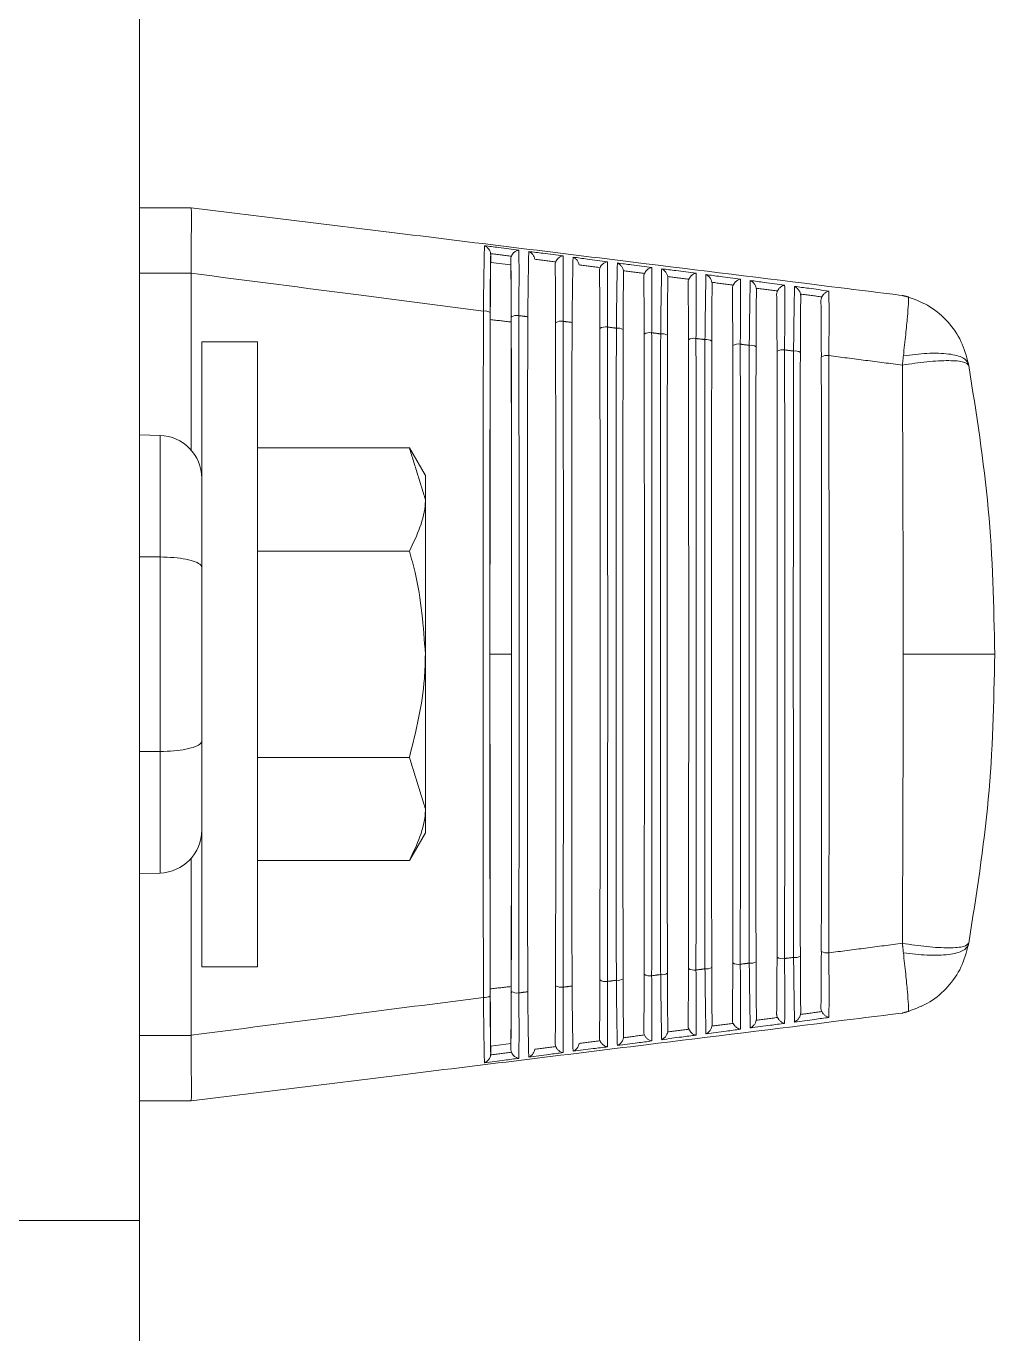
# Model space of a CAD drawing. Extents: x 16.7 to 113.1, y 4.5 to 84.5.
# Drawn here: x 110.702 to 112.058, y 34.955 to 36.786 of the extents above; entities that cross this region are included whole.
import ezdxf

# ---------------------------------------------------------------- set-up
doc = ezdxf.new("R2010")
doc.units = 0
doc.header["$MEASUREMENT"] = 0
doc.linetypes.add('SLD-SOLID', pattern=[0])
doc.layers.add('OBJECT', color=7, linetype='CONTINUOUS')

msp = doc.modelspace()

# ---------------------------------------------------------------- linework, layer by layer
at = {"layer": 'OBJECT', "linetype": 'SLD-SOLID', "lineweight": 15}
for p, q in [((110.8607, 35.1139), (110.8607, 44.0865)), ((110.9327, 36.5315), (110.8607, 36.5315)), ((110.9327, 36.5315), (110.9327, 36.5315)), ((111.2213, 36.496), (110.9327, 36.5315)), ((111.3521, 36.455), (111.3521, 36.466)), ((111.3803, 36.4515), (111.3521, 36.455)), ((111.3803, 36.4597), (111.3803, 36.4515)), ((110.8607, 36.4399), (110.9327, 36.4399)), ((110.9327, 36.4398), (110.9327, 36.1924)), ((111.0257, 36.344), (110.9477, 36.344)), ((110.9477, 36.344), (110.9477, 35.469)), ((111.0257, 36.344), (111.0257, 35.469)), ((110.8893, 36.2127), (110.8607, 36.2135)), ((110.8893, 36.0426), (110.8893, 36.2127)), ((111.0257, 36.1952), (111.2384, 36.1952)), ((111.2607, 36.1565), (111.2384, 36.1952)), ((111.2607, 36.123), (111.2607, 36.1565)), ((111.2607, 35.9065), (111.2607, 36.123)), ((111.0257, 36.0508), (111.2384, 36.0508)), ((110.8893, 35.7703), (110.8893, 36.0426)), ((111.2607, 35.9065), (111.2607, 35.69)), ((110.8893, 35.6002), (110.8893, 35.7703)), ((111.0257, 35.7621), (111.2384, 35.7621)), ((111.2607, 35.6565), (111.2607, 35.69)), ((111.2384, 35.6178), (111.2607, 35.6565)), ((110.9327, 35.3732), (110.9327, 35.6205)), ((111.0257, 35.6178), (111.2384, 35.6178)), ((110.8607, 35.5995), (110.8893, 35.6002)), ((110.9477, 35.469), (111.0257, 35.469)), ((110.8607, 35.373), (110.9327, 35.373)), ((111.3803, 35.3614), (111.3521, 35.358)), ((111.3521, 35.358), (111.3521, 35.347)), ((111.3803, 35.3533), (111.3803, 35.3614)), ((111.2213, 35.3169), (110.9327, 35.2815)), ((110.9327, 35.2815), (110.8607, 35.2815)), ((110.9327, 35.2815), (110.9327, 35.2815)), ((110.6727, 35.1139), (110.8607, 35.1139)), ((110.8607, 35.1139), (110.8607, 34.8945))]:
    msp.add_line(p, q, dxfattribs=at)
for centre, radius, start, end in [((111.3441, 36.3743), 0.0128, 54.9657, 99.4343), ((111.3889, 36.3662), 0.0146, 79.8673, 122.9847), ((111.4509, 36.358), 0.0148, 79.9763, 122.5317), ((111.5129, 36.3498), 0.015, 80.0874, 122.0751), ((111.5301, 36.3498), 0.0133, 56.3727, 99.1645), ((111.5749, 36.3416), 0.0152, 80.2008, 121.6148), ((111.5921, 36.3416), 0.0135, 56.85, 99.0698), ((111.6368, 36.3334), 0.0154, 80.3164, 121.1508), ((111.6541, 36.3334), 0.0136, 57.3315, 98.9726), ((111.6988, 36.3252), 0.0156, 80.4343, 120.683), ((111.7162, 36.3252), 0.0138, 57.8172, 98.8729), ((111.7608, 36.3169), 0.0158, 80.5544, 120.2115), ((111.7782, 36.317), 0.014, 58.307, 98.7708), ((111.8228, 36.3087), 0.016, 80.6768, 119.7362), ((110.8877, 36.1528), 0.06, 0, 88.5), ((110.8877, 35.6602), 0.06, 271.5, 0), ((111.7162, 35.4877), 0.0138, 261.1271, 302.1828), ((111.7608, 35.496), 0.0158, 239.7885, 279.4456), ((111.7782, 35.4959), 0.014, 261.2292, 301.693), ((111.8228, 35.5043), 0.016, 240.2638, 279.3232), ((111.5749, 35.4714), 0.0152, 238.3852, 279.7992), ((111.5921, 35.4713), 0.0135, 260.9302, 303.15), ((111.6368, 35.4796), 0.0154, 238.8492, 279.6836), ((111.6541, 35.4795), 0.0136, 261.0274, 302.6685), ((111.6988, 35.4878), 0.0156, 239.317, 279.5657), ((111.4509, 35.455), 0.0148, 237.4683, 280.0237), ((111.5129, 35.4632), 0.015, 237.9249, 279.9126), ((111.5301, 35.4632), 0.0133, 260.8355, 303.6273), ((111.3441, 35.4387), 0.0128, 260.5657, 305.0343), ((111.3889, 35.4468), 0.0146, 237.0153, 280.1327)]:
    msp.add_arc(centre, radius, start, end, dxfattribs=at)
for centre, major_axis, start_param, end_param in [((111.3703, 35.9065), (0, 2.2176), 1.353401, 1.788192), ((111.362, 35.9065), (0, 2.217), 4.497874, 4.926904), ((111.424, 35.9065), (0, 2.2137), 4.501238, 4.923539), ((111.486, 35.9065), (0, 2.2105), 4.504611, 4.920167), ((111.5563, 35.9065), (0, 2.2078), 1.363514, 1.778079), ((111.548, 35.9065), (0, 2.2072), 4.507992, 4.916786), ((111.6183, 35.9065), (0, 2.2046), 1.366901, 1.774692), ((111.61, 35.9065), (0, 2.204), 4.511381, 4.913397), ((111.6803, 35.9065), (0, 2.2013), 1.370296, 1.771297), ((111.672, 35.9065), (0, 2.2007), 4.514778, 4.91), ((111.7423, 35.9065), (0, 2.1981), 1.373699, 1.767893), ((111.734, 35.9065), (0, 2.1975), 4.518183, 4.906595), ((111.8043, 35.9065), (0, 2.1948), 1.377111, 1.764481), ((111.796, 35.9065), (0, 2.1942), 4.521597, 4.903181)]:
    msp.add_ellipse(centre, major_axis=major_axis, ratio=0.008727, start_param=start_param, end_param=end_param, dxfattribs=at)
for points, knots in [([(110.9327, 36.5315), (110.933, 36.5301), (110.9335, 36.5274), (110.9334, 36.5066), (110.9326, 36.4769), (110.9327, 36.452), (110.9327, 36.4399)], [0, 0, 0, 0, 0.253584, 0.507165, 0.760847, 1, 1, 1, 1]), ([(111.9278, 36.4088), (111.9221, 36.4095), (111.8937, 36.413), (111.7743, 36.4278), (111.5445, 36.4562), (111.3374, 36.4817), (111.2213, 36.496)], [0, 0, 0, 0, 0.024148, 0.120739, 0.507103, 1, 1, 1, 1]), ([(111.3419, 36.3869), (111.342, 36.3934), (111.3422, 36.4129), (111.3427, 36.4421), (111.343, 36.4651), (111.3433, 36.475), (111.3434, 36.4777), (111.3434, 36.4783)], [0, 0, 0, 0, 0.147376, 0.444496, 0.741154, 0.940222, 1, 1, 1, 1]), ([(111.3434, 36.4783), (111.35, 36.4775), (111.366, 36.4754), (111.3821, 36.4733), (111.3915, 36.4721)], [0, 0, 0, 0, 0.412557, 1, 1, 1, 1]), ([(111.352, 36.4674), (111.3518, 36.4684), (111.3512, 36.4708), (111.3492, 36.4742), (111.3465, 36.4769), (111.3444, 36.478), (111.3434, 36.4783), (111.3434, 36.4783)], [0, 0, 0, 0, 0.192792, 0.429646, 0.749305, 0.992256, 1, 1, 1, 1]), ([(111.3521, 36.466), (111.352, 36.4611), (111.3518, 36.4513), (111.3515, 36.4226), (111.3515, 36.3978), (111.3514, 36.3848)], [0, 0, 0, 0, 0.3208624, 0.641681, 1, 1, 1, 1]), ([(111.352, 36.4674), (111.352, 36.4674), (111.352, 36.4669), (111.3521, 36.4665), (111.3521, 36.466)], [0, 0, 0, 0, 0.020265, 1, 1, 1, 1]), ([(111.3915, 36.4721), (111.3914, 36.4721), (111.3903, 36.472), (111.388, 36.4713), (111.3849, 36.4693), (111.3825, 36.4666), (111.3815, 36.4646), (111.3811, 36.4636)], [0, 0, 0, 0, 0.007977, 0.2991, 0.602917, 0.800702, 1, 1, 1, 1]), ([(111.3915, 36.4721), (111.3915, 36.4715), (111.3916, 36.4692), (111.3917, 36.4606), (111.3918, 36.4405), (111.3917, 36.4106), (111.3915, 36.3891), (111.3915, 36.3805)], [0, 0, 0, 0, 0.059553, 0.208066, 0.505163, 0.802607, 1, 1, 1, 1]), ([(111.404, 36.3789), (111.404, 36.3854), (111.4043, 36.4049), (111.4047, 36.4341), (111.4051, 36.4569), (111.4053, 36.4669), (111.4054, 36.4697), (111.4054, 36.4703)], [0, 0, 0, 0, 0.148954, 0.449261, 0.7491, 0.940502, 1, 1, 1, 1]), ([(111.4054, 36.4703), (111.412, 36.4695), (111.428, 36.4674), (111.4441, 36.4653), (111.4535, 36.4641)], [0, 0, 0, 0, 0.412528, 1, 1, 1, 1]), ([(111.414, 36.4594), (111.4137, 36.4605), (111.4132, 36.4629), (111.411, 36.4663), (111.4084, 36.4689), (111.4063, 36.47), (111.4054, 36.4703), (111.4054, 36.4703)], [0, 0, 0, 0, 0.1971881, 0.4407964, 0.7689193, 0.9921879, 1, 1, 1, 1]), ([(111.3521, 36.455), (111.352, 36.4474), (111.3518, 36.4323), (111.3516, 36.4023), (111.3516, 36.3821), (111.3515, 36.3749)], [0, 0, 0, 0, 0.3900041, 0.7799553, 1, 1, 1, 1]), ([(111.3803, 36.4597), (111.3804, 36.4609), (111.3805, 36.4622), (111.381, 36.4635), (111.3811, 36.4636)], [0, 0, 0, 0, 0.904059, 1, 1, 1, 1]), ([(111.381, 36.3784), (111.3809, 36.3903), (111.3809, 36.414), (111.3806, 36.4436), (111.3804, 36.4542), (111.3803, 36.4597)], [0, 0, 0, 0, 0.327832, 0.655734, 1, 1, 1, 1]), ([(111.3808, 36.3716), (111.3808, 36.3846), (111.3807, 36.4105), (111.3805, 36.4369), (111.3804, 36.4478), (111.3803, 36.4515)], [0, 0, 0, 0, 0.396562, 0.793191, 1, 1, 1, 1]), ([(111.4423, 36.4515), (111.4424, 36.4527), (111.4425, 36.4541), (111.4431, 36.4555), (111.4431, 36.4556)], [0, 0, 0, 0, 0.873708, 1, 1, 1, 1]), ([(111.4429, 36.3704), (111.4429, 36.3823), (111.4428, 36.4061), (111.4426, 36.4354), (111.4424, 36.4461), (111.4423, 36.4515)], [0, 0, 0, 0, 0.331872, 0.663815, 1, 1, 1, 1]), ([(111.4535, 36.4641), (111.4534, 36.4641), (111.4524, 36.4639), (111.4501, 36.4633), (111.4471, 36.4613), (111.4446, 36.4586), (111.4436, 36.4566), (111.4431, 36.4556)], [0, 0, 0, 0, 0.00806, 0.282725, 0.593802, 0.796123, 1, 1, 1, 1]), ([(111.4535, 36.4641), (111.4535, 36.4634), (111.4536, 36.461), (111.4537, 36.4521), (111.4538, 36.4316), (111.4537, 36.4018), (111.4535, 36.3807), (111.4535, 36.3725)], [0, 0, 0, 0, 0.0592764, 0.2094215, 0.5098312, 0.8105983, 1, 1, 1, 1]), ([(111.466, 36.3709), (111.466, 36.3774), (111.4663, 36.3969), (111.4667, 36.4262), (111.4671, 36.4488), (111.4673, 36.4587), (111.4674, 36.4616), (111.4674, 36.4623)], [0, 0, 0, 0, 0.150605, 0.454244, 0.75741, 0.940779, 1, 1, 1, 1]), ([(111.4674, 36.4623), (111.474, 36.4614), (111.49, 36.4593), (111.5061, 36.4572), (111.5155, 36.456)], [0, 0, 0, 0, 0.412497, 1, 1, 1, 1]), ([(111.4759, 36.4514), (111.4757, 36.4525), (111.4751, 36.4549), (111.4729, 36.4584), (111.4702, 36.4609), (111.4682, 36.4619), (111.4674, 36.4622), (111.4674, 36.4623)], [0, 0, 0, 0, 0.201835, 0.452547, 0.789382, 0.992117, 1, 1, 1, 1]), ([(111.5043, 36.4433), (111.5044, 36.4445), (111.5045, 36.446), (111.5051, 36.4474), (111.5052, 36.4476)], [0, 0, 0, 0, 0.845441, 1, 1, 1, 1]), ([(111.5155, 36.456), (111.5154, 36.456), (111.5147, 36.4559), (111.5126, 36.4553), (111.5097, 36.4536), (111.5068, 36.4508), (111.5057, 36.4486), (111.5052, 36.4476)], [0, 0, 0, 0, 0.00815, 0.206907, 0.537753, 0.791262, 1, 1, 1, 1]), ([(111.5155, 36.456), (111.5155, 36.4553), (111.5156, 36.4527), (111.5157, 36.4436), (111.5158, 36.4226), (111.5157, 36.3929), (111.5155, 36.3722), (111.5154, 36.3645)], [0, 0, 0, 0, 0.059002, 0.210856, 0.514734, 0.81898, 1, 1, 1, 1]), ([(111.528, 36.3629), (111.5281, 36.3694), (111.5283, 36.3889), (111.5287, 36.4183), (111.5291, 36.4407), (111.5293, 36.4506), (111.5294, 36.4534), (111.5294, 36.4542)], [0, 0, 0, 0, 0.1523329, 0.4594605, 0.7661089, 0.9410541, 1, 1, 1, 1]), ([(111.5294, 36.4542), (111.536, 36.4533), (111.552, 36.4512), (111.5681, 36.4491), (111.5775, 36.4479)], [0, 0, 0, 0, 0.412464, 1, 1, 1, 1]), ([(111.5379, 36.4433), (111.5376, 36.4444), (111.537, 36.4469), (111.5347, 36.4504), (111.5321, 36.4528), (111.5301, 36.4539), (111.5294, 36.4542), (111.5294, 36.4542)], [0, 0, 0, 0, 0.206748, 0.464933, 0.810722, 0.992044, 1, 1, 1, 1]), ([(111.5775, 36.4479), (111.5774, 36.4479), (111.5768, 36.4477), (111.5748, 36.4472), (111.5719, 36.4455), (111.569, 36.4427), (111.5678, 36.4405), (111.5672, 36.4395)], [0, 0, 0, 0, 0.008242, 0.187016, 0.525647, 0.786187, 1, 1, 1, 1]), ([(111.5775, 36.4479), (111.5775, 36.4471), (111.5776, 36.4444), (111.5777, 36.435), (111.5777, 36.4136), (111.5776, 36.384), (111.5775, 36.3638), (111.5774, 36.3565)], [0, 0, 0, 0, 0.058731, 0.212374, 0.519887, 0.827777, 1, 1, 1, 1]), ([(110.9327, 36.4398), (111.012, 36.4295), (111.1484, 36.4119), (111.2849, 36.3943), (111.3419, 36.3869)], [0, 0, 0, 0, 0.5814492, 1, 1, 1, 1]), ([(111.5049, 36.3625), (111.5049, 36.3744), (111.5048, 36.3982), (111.5046, 36.4271), (111.5044, 36.4379), (111.5043, 36.4433)], [0, 0, 0, 0, 0.336123, 0.672318, 1, 1, 1, 1]), ([(111.5381, 36.4414), (111.538, 36.436), (111.5378, 36.4251), (111.5376, 36.3962), (111.5375, 36.3726), (111.5375, 36.3609)], [0, 0, 0, 0, 0.3331372, 0.6662238, 1, 1, 1, 1]), ([(111.5379, 36.4433), (111.5379, 36.4432), (111.538, 36.4426), (111.5381, 36.4419), (111.5381, 36.4414)], [0, 0, 0, 0, 0.214161, 1, 1, 1, 1]), ([(111.5663, 36.435), (111.5664, 36.4363), (111.5666, 36.4378), (111.5671, 36.4392), (111.5672, 36.4395)], [0, 0, 0, 0, 0.81911, 1, 1, 1, 1]), ([(111.5669, 36.3545), (111.5669, 36.3664), (111.5668, 36.3902), (111.5666, 36.4189), (111.5664, 36.4297), (111.5663, 36.435)], [0, 0, 0, 0, 0.340601, 0.681276, 1, 1, 1, 1]), ([(111.59, 36.3549), (111.5901, 36.3614), (111.5903, 36.3809), (111.5907, 36.4104), (111.5911, 36.4326), (111.5913, 36.4424), (111.5914, 36.4453), (111.5914, 36.446)], [0, 0, 0, 0, 0.154143, 0.464926, 0.775223, 0.941326, 1, 1, 1, 1]), ([(111.5914, 36.446), (111.598, 36.4452), (111.614, 36.4431), (111.6301, 36.4409), (111.6395, 36.4397)], [0, 0, 0, 0, 0.41243, 1, 1, 1, 1]), ([(111.5999, 36.4352), (111.5996, 36.4363), (111.5989, 36.4389), (111.5965, 36.4424), (111.5939, 36.4448), (111.592, 36.4458), (111.5914, 36.446), (111.5914, 36.446)], [0, 0, 0, 0, 0.211945, 0.477991, 0.832968, 0.991967, 1, 1, 1, 1]), ([(111.6001, 36.4331), (111.6, 36.4275), (111.5998, 36.4163), (111.5996, 36.3873), (111.5995, 36.3642), (111.5995, 36.3529)], [0, 0, 0, 0, 0.337675, 0.675297, 1, 1, 1, 1]), ([(111.5999, 36.4352), (111.5999, 36.435), (111.6, 36.4344), (111.6001, 36.4337), (111.6001, 36.4331)], [0, 0, 0, 0, 0.25744, 1, 1, 1, 1]), ([(111.6283, 36.4267), (111.6284, 36.428), (111.6286, 36.4296), (111.6292, 36.4311), (111.6293, 36.4314)], [0, 0, 0, 0, 0.7945819, 1, 1, 1, 1]), ([(111.6395, 36.4397), (111.6394, 36.4397), (111.6388, 36.4396), (111.6369, 36.4391), (111.6341, 36.4375), (111.6311, 36.4346), (111.6299, 36.4324), (111.6293, 36.4314)], [0, 0, 0, 0, 0.008339, 0.166404, 0.51297, 0.780848, 1, 1, 1, 1]), ([(111.6395, 36.4397), (111.6395, 36.4389), (111.6396, 36.4361), (111.6397, 36.4264), (111.6397, 36.4046), (111.6396, 36.3751), (111.6395, 36.3553), (111.6394, 36.3485)], [0, 0, 0, 0, 0.0584631, 0.2139825, 0.5253069, 0.8370208, 1, 1, 1, 1]), ([(111.652, 36.3469), (111.6521, 36.3534), (111.6523, 36.373), (111.6527, 36.4024), (111.6531, 36.4244), (111.6533, 36.4342), (111.6534, 36.4371), (111.6534, 36.4379)], [0, 0, 0, 0, 0.156042, 0.470658, 0.784781, 0.941595, 1, 1, 1, 1]), ([(111.6534, 36.4379), (111.66, 36.437), (111.676, 36.4349), (111.6921, 36.4327), (111.7015, 36.4315)], [0, 0, 0, 0, 0.412394, 1, 1, 1, 1]), ([(111.6618, 36.4271), (111.6615, 36.4282), (111.6608, 36.4308), (111.6584, 36.4344), (111.6558, 36.4366), (111.6539, 36.4376), (111.6534, 36.4378), (111.6534, 36.4379)], [0, 0, 0, 0, 0.217446, 0.491759, 0.85615, 0.991886, 1, 1, 1, 1]), ([(111.7015, 36.4315), (111.7014, 36.4315), (111.7009, 36.4314), (111.6991, 36.4309), (111.6963, 36.4293), (111.6932, 36.4265), (111.692, 36.4242), (111.6914, 36.4232)], [0, 0, 0, 0, 0.00844, 0.145047, 0.499694, 0.77523, 1, 1, 1, 1]), ([(111.7015, 36.4315), (111.7015, 36.4307), (111.7016, 36.4277), (111.7017, 36.4177), (111.7017, 36.3955), (111.7016, 36.3662), (111.7015, 36.3468), (111.7014, 36.3405)], [0, 0, 0, 0, 0.058198, 0.215687, 0.531014, 0.846742, 1, 1, 1, 1]), ([(111.714, 36.3389), (111.7141, 36.3454), (111.7143, 36.365), (111.7147, 36.3945), (111.7151, 36.4162), (111.7153, 36.426), (111.7154, 36.4288), (111.7154, 36.4296)], [0, 0, 0, 0, 0.158035, 0.476676, 0.794816, 0.941861, 1, 1, 1, 1]), ([(111.7154, 36.4296), (111.722, 36.4288), (111.738, 36.4266), (111.7541, 36.4245), (111.7635, 36.4232)], [0, 0, 0, 0, 0.4123561, 1, 1, 1, 1]), ([(111.7238, 36.4189), (111.7235, 36.4201), (111.7227, 36.4227), (111.7202, 36.4263), (111.7176, 36.4285), (111.7159, 36.4294), (111.7154, 36.4296), (111.7154, 36.4296)], [0, 0, 0, 0, 0.223273, 0.506281, 0.880299, 0.991802, 1, 1, 1, 1]), ([(111.6289, 36.3465), (111.6289, 36.3584), (111.6288, 36.3823), (111.6286, 36.4106), (111.6284, 36.4215), (111.6283, 36.4267)], [0, 0, 0, 0, 0.345325, 0.690725, 1, 1, 1, 1]), ([(111.6621, 36.4248), (111.662, 36.419), (111.6618, 36.4074), (111.6616, 36.3784), (111.6615, 36.3557), (111.6615, 36.3449)], [0, 0, 0, 0, 0.342466, 0.684876, 1, 1, 1, 1]), ([(111.6618, 36.4271), (111.6619, 36.4269), (111.662, 36.4261), (111.662, 36.4254), (111.6621, 36.4248)], [0, 0, 0, 0, 0.293665, 1, 1, 1, 1]), ([(111.6903, 36.4183), (111.6904, 36.4196), (111.6906, 36.4213), (111.6912, 36.4228), (111.6914, 36.4232)], [0, 0, 0, 0, 0.771743, 1, 1, 1, 1]), ([(111.6909, 36.3385), (111.6908, 36.3505), (111.6908, 36.3744), (111.6906, 36.4023), (111.6904, 36.4133), (111.6903, 36.4183)], [0, 0, 0, 0, 0.350315, 0.700707, 1, 1, 1, 1]), ([(111.7241, 36.4165), (111.724, 36.4105), (111.7238, 36.3984), (111.7236, 36.3695), (111.7235, 36.3473), (111.7235, 36.3369)], [0, 0, 0, 0, 0.3475307, 0.6950031, 1, 1, 1, 1]), ([(111.7238, 36.4189), (111.7239, 36.4187), (111.724, 36.4178), (111.724, 36.417), (111.7241, 36.4165)], [0, 0, 0, 0, 0.324163, 1, 1, 1, 1]), ([(111.7523, 36.4099), (111.7524, 36.4112), (111.7526, 36.413), (111.7533, 36.4146), (111.7535, 36.415)], [0, 0, 0, 0, 0.750494, 1, 1, 1, 1]), ([(111.7529, 36.3306), (111.7528, 36.3425), (111.7528, 36.3664), (111.7526, 36.394), (111.7524, 36.405), (111.7523, 36.4099)], [0, 0, 0, 0, 0.355595, 0.711266, 1, 1, 1, 1]), ([(111.7635, 36.4232), (111.7634, 36.4232), (111.763, 36.4231), (111.7613, 36.4226), (111.7585, 36.4211), (111.7554, 36.4183), (111.7541, 36.416), (111.7535, 36.415)], [0, 0, 0, 0, 0.008547, 0.122921, 0.485786, 0.769314, 1, 1, 1, 1]), ([(111.7635, 36.4232), (111.7635, 36.4224), (111.7636, 36.4193), (111.7637, 36.409), (111.7637, 36.3864), (111.7636, 36.3572), (111.7634, 36.3383), (111.7634, 36.3325)], [0, 0, 0, 0, 0.057936, 0.217495, 0.537029, 0.856977, 1, 1, 1, 1]), ([(111.776, 36.3309), (111.7761, 36.3374), (111.7763, 36.357), (111.7767, 36.3866), (111.7771, 36.4081), (111.7773, 36.4178), (111.7774, 36.4205), (111.7774, 36.4214)], [0, 0, 0, 0, 0.16013, 0.483001, 0.805363, 0.942123, 1, 1, 1, 1]), ([(111.7774, 36.4214), (111.784, 36.4205), (111.8, 36.4183), (111.8161, 36.4162), (111.8255, 36.4149)], [0, 0, 0, 0, 0.412316, 1, 1, 1, 1]), ([(111.7858, 36.4107), (111.7854, 36.4119), (111.7846, 36.4145), (111.782, 36.4181), (111.7794, 36.4203), (111.7778, 36.4212), (111.7774, 36.4214), (111.7774, 36.4214)], [0, 0, 0, 0, 0.229448, 0.521602, 0.905447, 0.991713, 1, 1, 1, 1]), ([(111.7858, 36.4107), (111.7858, 36.4104), (111.786, 36.4095), (111.786, 36.4086), (111.7861, 36.4081)], [0, 0, 0, 0, 0.349939, 1, 1, 1, 1]), ([(111.8255, 36.4149), (111.8254, 36.4149), (111.8251, 36.4148), (111.8234, 36.4144), (111.8207, 36.4129), (111.8175, 36.4101), (111.8162, 36.4078), (111.8155, 36.4067)], [0, 0, 0, 0, 0.008659, 0.099997, 0.471213, 0.763081, 1, 1, 1, 1]), ([(111.8255, 36.4149), (111.8255, 36.4141), (111.8255, 36.4109), (111.8256, 36.4002), (111.8257, 36.3772), (111.8256, 36.3482), (111.8254, 36.3298), (111.8254, 36.3245)], [0, 0, 0, 0, 0.057678, 0.219414, 0.543377, 0.867765, 1, 1, 1, 1]), ([(111.7861, 36.4081), (111.786, 36.4018), (111.7858, 36.3894), (111.7856, 36.3605), (111.7855, 36.3388), (111.7855, 36.3289)], [0, 0, 0, 0, 0.352894, 0.705727, 1, 1, 1, 1]), ([(111.8143, 36.4015), (111.8144, 36.4028), (111.8146, 36.4046), (111.8153, 36.4063), (111.8155, 36.4067)], [0, 0, 0, 0, 0.73075, 1, 1, 1, 1]), ([(111.8149, 36.3226), (111.8148, 36.3345), (111.8148, 36.3585), (111.8146, 36.3857), (111.8144, 36.3967), (111.8143, 36.4015)], [0, 0, 0, 0, 0.361189, 0.722456, 1, 1, 1, 1]), ([(111.3419, 35.426), (111.3419, 35.4325), (111.3419, 35.4651), (111.3416, 35.6029), (111.3414, 35.8266), (111.3415, 36.1169), (111.3418, 36.2965), (111.3419, 36.3869)], [0, 0, 0, 0, 0.020664, 0.10333, 0.434805, 0.715264, 1, 1, 1, 1]), ([(111.3511, 35.9065), (111.3511, 35.9853), (111.3512, 36.1428), (111.3514, 36.2976), (111.3515, 36.3749)], [0, 0, 0, 0, 0.500491, 1, 1, 1, 1]), ([(111.3915, 36.3805), (111.3915, 36.374), (111.3915, 36.3414), (111.3918, 36.2036), (111.392, 35.9819), (111.3919, 35.6961), (111.3916, 35.5207), (111.3915, 35.4324)], [0, 0, 0, 0, 0.0209464, 0.1047446, 0.4407565, 0.7183613, 1, 1, 1, 1]), ([(111.404, 35.434), (111.4039, 35.4406), (111.4039, 35.4731), (111.4037, 35.611), (111.4035, 35.8322), (111.4035, 36.1169), (111.4038, 36.2912), (111.404, 36.3789)], [0, 0, 0, 0, 0.0210185, 0.1051055, 0.4422768, 0.7191469, 1, 1, 1, 1]), ([(111.3808, 36.3716), (111.381, 36.2784), (111.3812, 36.1244), (111.3813, 35.9681), (111.3813, 35.9065)], [0, 0, 0, 0, 0.605766, 1, 1, 1, 1]), ([(111.4535, 36.3725), (111.4535, 36.366), (111.4535, 36.3334), (111.4538, 36.1954), (111.4539, 35.9763), (111.4539, 35.6961), (111.4536, 35.526), (111.4535, 35.4404)], [0, 0, 0, 0, 0.021311, 0.106567, 0.448429, 0.72234, 1, 1, 1, 1]), ([(111.466, 35.442), (111.466, 35.4486), (111.4659, 35.4812), (111.4657, 35.6191), (111.4655, 35.8377), (111.4656, 36.1169), (111.4658, 36.2859), (111.466, 36.3709)], [0, 0, 0, 0, 0.021386, 0.106942, 0.450006, 0.723153, 1, 1, 1, 1]), ([(111.5154, 36.3645), (111.5155, 36.358), (111.5155, 36.3254), (111.5157, 36.1873), (111.5159, 35.9708), (111.5158, 35.6961), (111.5156, 35.5313), (111.5154, 35.4484)], [0, 0, 0, 0, 0.021688, 0.108454, 0.456371, 0.726448, 1, 1, 1, 1]), ([(111.528, 35.4501), (111.528, 35.4566), (111.5279, 35.4892), (111.5277, 35.6273), (111.5275, 35.8433), (111.5276, 36.1169), (111.5279, 36.2806), (111.528, 36.3629)], [0, 0, 0, 0, 0.021766, 0.108843, 0.458007, 0.72729, 1, 1, 1, 1]), ([(111.5774, 36.3565), (111.5774, 36.35), (111.5775, 36.3173), (111.5777, 36.1792), (111.5779, 35.9653), (111.5778, 35.6961), (111.5776, 35.5366), (111.5774, 35.4564)], [0, 0, 0, 0, 0.022079, 0.110408, 0.464595, 0.730691, 1, 1, 1, 1]), ([(111.59, 35.4581), (111.59, 35.4646), (111.5899, 35.4973), (111.5897, 35.6354), (111.5896, 35.8488), (111.5896, 36.1169), (111.5899, 36.2752), (111.59, 36.3549)], [0, 0, 0, 0, 0.02216, 0.110811, 0.466294, 0.731564, 1, 1, 1, 1]), ([(111.6394, 36.3485), (111.6394, 36.342), (111.6395, 36.3093), (111.6397, 36.1711), (111.6398, 35.9597), (111.6398, 35.6961), (111.6395, 35.5419), (111.6394, 35.4644)], [0, 0, 0, 0, 0.022484, 0.112433, 0.473117, 0.735079, 1, 1, 1, 1]), ([(111.652, 35.4661), (111.652, 35.4726), (111.6519, 35.5053), (111.6517, 35.6435), (111.6516, 35.8543), (111.6517, 36.1169), (111.6519, 36.2699), (111.652, 36.3469)], [0, 0, 0, 0, 0.022568, 0.112852, 0.474884, 0.735984, 1, 1, 1, 1]), ([(111.7014, 36.3405), (111.7014, 36.334), (111.7015, 36.3013), (111.7017, 36.163), (111.7018, 35.9542), (111.7017, 35.6961), (111.7015, 35.5473), (111.7014, 35.4725)], [0, 0, 0, 0, 0.0229036, 0.114532, 0.4819543, 0.7396177, 1, 1, 1, 1]), ([(111.714, 35.4741), (111.714, 35.4806), (111.714, 35.5133), (111.7138, 35.6516), (111.7136, 35.8599), (111.7137, 36.1169), (111.7139, 36.2646), (111.714, 36.3389)], [0, 0, 0, 0, 0.022991, 0.114968, 0.483791, 0.740558, 1, 1, 1, 1]), ([(111.7634, 36.3325), (111.7634, 36.3259), (111.7635, 36.2932), (111.7637, 36.1548), (111.7638, 35.9487), (111.7637, 35.6961), (111.7635, 35.5526), (111.7634, 35.4805)], [0, 0, 0, 0, 0.023339, 0.11671, 0.491124, 0.744318, 1, 1, 1, 1]), ([(111.776, 35.4821), (111.776, 35.4887), (111.776, 35.5214), (111.7758, 35.6598), (111.7756, 35.8654), (111.7757, 36.1169), (111.7759, 36.2593), (111.776, 36.3309)], [0, 0, 0, 0, 0.02343, 0.117164, 0.493036, 0.745294, 1, 1, 1, 1]), ([(111.8254, 36.3245), (111.8254, 36.3179), (111.8254, 36.2852), (111.8256, 36.1467), (111.8258, 35.9432), (111.8257, 35.6961), (111.8255, 35.5579), (111.8254, 35.4885)], [0, 0, 0, 0, 0.023792, 0.118973, 0.500646, 0.749188, 1, 1, 1, 1]), ([(112.0206, 36.3132), (112.0189, 36.3161), (112.0152, 36.3223), (111.9942, 36.3274), (111.9644, 36.3285), (111.941, 36.3257), (111.9297, 36.3243)], [0, 0, 0, 0, 0.241561, 0.5, 0.758439, 1, 1, 1, 1]), ([(112.0211, 36.3107), (112.0195, 36.3125), (112.0162, 36.3163), (111.9947, 36.318), (111.9641, 36.3165), (111.94, 36.3129), (111.9283, 36.3112)], [0, 0, 0, 0, 0.24117, 0.5, 0.75883, 1, 1, 1, 1]), ([(111.9283, 36.3112), (111.9286, 36.2446), (111.9292, 36.1106), (111.9293, 35.9749), (111.9293, 35.9065)], [0, 0, 0, 0, 0.496376, 1, 1, 1, 1]), ([(111.2607, 36.123), (111.2607, 36.1213), (111.2604, 36.0969), (111.249, 36.073), (111.2384, 36.0508)], [0, 0, 0, 0, 0.070214, 1, 1, 1, 1]), ([(111.2384, 36.0508), (111.2411, 36.0409), (111.2543, 35.9939), (111.2579, 35.945), (111.2607, 35.9065)], [0, 0, 0, 0, 0.211001, 1, 1, 1, 1]), ([(110.9477, 36.0277), (110.9477, 36.0278), (110.9477, 36.0289), (110.9464, 36.0318), (110.9397, 36.0359), (110.9264, 36.0396), (110.9091, 36.042), (110.8959, 36.0424), (110.8893, 36.0426)], [0, 0, 0, 0, 0.004673, 0.146673, 0.365341, 0.578501, 0.789207, 1, 1, 1, 1]), ([(111.2607, 35.9065), (111.2604, 35.8952), (111.2594, 35.8463), (111.2475, 35.7987), (111.2384, 35.7621)], [0, 0, 0, 0, 0.231849, 1, 1, 1, 1]), ([(111.3511, 35.9065), (111.3511, 35.8277), (111.3512, 35.6702), (111.3514, 35.5154), (111.3515, 35.4381)], [0, 0, 0, 0, 0.5004912, 1, 1, 1, 1]), ([(111.3808, 35.4413), (111.381, 35.5346), (111.3812, 35.6885), (111.3813, 35.8449), (111.3813, 35.9065)], [0, 0, 0, 0, 0.605766, 1, 1, 1, 1]), ([(111.9283, 35.5018), (111.9286, 35.5683), (111.9292, 35.7023), (111.9293, 35.8381), (111.9293, 35.9065)], [0, 0, 0, 0, 0.496376, 1, 1, 1, 1]), ([(112.0577, 35.9065), (112.0559, 35.9065), (112.0523, 35.9065), (112.0228, 35.9065), (111.9798, 35.9065), (111.9457, 35.9065), (111.9293, 35.9065)], [0, 0, 0, 0, 0.240773, 0.5, 0.759227, 1, 1, 1, 1]), ([(110.8893, 35.7703), (110.8959, 35.7705), (110.9091, 35.7709), (110.9264, 35.7734), (110.9397, 35.777), (110.9464, 35.7811), (110.9477, 35.784), (110.9477, 35.7852), (110.9477, 35.7852)], [0, 0, 0, 0, 0.210793, 0.421499, 0.634659, 0.853327, 0.995327, 1, 1, 1, 1]), ([(111.2607, 35.69), (111.2607, 35.6883), (111.2604, 35.6639), (111.249, 35.64), (111.2384, 35.6178)], [0, 0, 0, 0, 0.070214, 1, 1, 1, 1]), ([(112.0211, 35.5022), (112.0195, 35.5004), (112.0162, 35.4967), (111.9947, 35.495), (111.9641, 35.4965), (111.94, 35.5001), (111.9283, 35.5018)], [0, 0, 0, 0, 0.2411698, 0.5, 0.7588302, 1, 1, 1, 1]), ([(112.0206, 35.4998), (112.0189, 35.4968), (112.0152, 35.4907), (111.9942, 35.4856), (111.9644, 35.4844), (111.941, 35.4873), (111.9297, 35.4886)], [0, 0, 0, 0, 0.241561, 0.5, 0.758439, 1, 1, 1, 1]), ([(111.7235, 35.476), (111.7235, 35.4641), (111.7236, 35.4403), (111.7238, 35.4124), (111.724, 35.4015), (111.7241, 35.3965)], [0, 0, 0, 0, 0.350806, 0.701696, 1, 1, 1, 1]), ([(111.7523, 35.403), (111.7524, 35.4092), (111.7526, 35.4216), (111.7528, 35.4506), (111.7528, 35.4725), (111.7529, 35.4824)], [0, 0, 0, 0, 0.352325, 0.704581, 1, 1, 1, 1]), ([(111.7634, 35.4805), (111.7634, 35.474), (111.7636, 35.4543), (111.7637, 35.4247), (111.7637, 35.4031), (111.7635, 35.3933), (111.7635, 35.3906), (111.7635, 35.3897)], [0, 0, 0, 0, 0.159551, 0.48199, 0.803962, 0.942061, 1, 1, 1, 1]), ([(111.7774, 35.3916), (111.7774, 35.3924), (111.7773, 35.3955), (111.7771, 35.4059), (111.7767, 35.4285), (111.7763, 35.4576), (111.7761, 35.4763), (111.776, 35.4821)], [0, 0, 0, 0, 0.0578733, 0.218011, 0.5380178, 0.8583878, 1, 1, 1, 1]), ([(111.7855, 35.484), (111.7856, 35.4721), (111.7856, 35.4483), (111.7858, 35.4207), (111.786, 35.4098), (111.7861, 35.4049)], [0, 0, 0, 0, 0.356145, 0.712376, 1, 1, 1, 1]), ([(111.8143, 35.4115), (111.8144, 35.4179), (111.8146, 35.4307), (111.8148, 35.4596), (111.8148, 35.4809), (111.8149, 35.4904)], [0, 0, 0, 0, 0.357964, 0.715857, 1, 1, 1, 1]), ([(111.8254, 35.4885), (111.8254, 35.482), (111.8256, 35.4623), (111.8257, 35.4326), (111.8256, 35.4113), (111.8255, 35.4016), (111.8255, 35.3989), (111.8255, 35.398)], [0, 0, 0, 0, 0.161729, 0.488573, 0.814943, 0.942319, 1, 1, 1, 1]), ([(111.5663, 35.378), (111.5664, 35.3836), (111.5666, 35.3948), (111.5668, 35.4239), (111.5669, 35.4471), (111.5669, 35.4585)], [0, 0, 0, 0, 0.337221, 0.67438, 1, 1, 1, 1]), ([(111.5914, 35.3669), (111.5914, 35.3677), (111.5913, 35.3704), (111.5911, 35.3798), (111.5907, 35.4012), (111.5903, 35.4307), (111.5901, 35.4509), (111.59, 35.4581)], [0, 0, 0, 0, 0.058671, 0.2128226, 0.520728, 0.8289544, 1, 1, 1, 1]), ([(111.5995, 35.4601), (111.5995, 35.4482), (111.5996, 35.4244), (111.5998, 35.3959), (111.6, 35.385), (111.6001, 35.3798)], [0, 0, 0, 0, 0.340986, 0.682054, 1, 1, 1, 1]), ([(111.6283, 35.3863), (111.6284, 35.3921), (111.6286, 35.4037), (111.6288, 35.4328), (111.6289, 35.4555), (111.6289, 35.4664)], [0, 0, 0, 0, 0.341978, 0.683892, 1, 1, 1, 1]), ([(111.6394, 35.4644), (111.6395, 35.458), (111.6396, 35.4384), (111.6397, 35.4088), (111.6397, 35.3868), (111.6396, 35.3769), (111.6395, 35.374), (111.6395, 35.3733)], [0, 0, 0, 0, 0.155511, 0.469779, 0.783591, 0.941534, 1, 1, 1, 1]), ([(111.6534, 35.3751), (111.6534, 35.3759), (111.6533, 35.3787), (111.6531, 35.3885), (111.6527, 35.4102), (111.6523, 35.4396), (111.6521, 35.4593), (111.652, 35.4661)], [0, 0, 0, 0, 0.058402, 0.214452, 0.526193, 0.838268, 1, 1, 1, 1]), ([(111.6615, 35.4681), (111.6615, 35.4562), (111.6616, 35.4324), (111.6618, 35.4042), (111.662, 35.3933), (111.6621, 35.3881)], [0, 0, 0, 0, 0.345761, 0.691605, 1, 1, 1, 1]), ([(111.6903, 35.3946), (111.6904, 35.4006), (111.6906, 35.4126), (111.6908, 35.4417), (111.6909, 35.464), (111.6909, 35.4744)], [0, 0, 0, 0, 0.347005, 0.693943, 1, 1, 1, 1]), ([(111.7014, 35.4725), (111.7015, 35.466), (111.7016, 35.4463), (111.7017, 35.4168), (111.7017, 35.3949), (111.7016, 35.3851), (111.7015, 35.3823), (111.7015, 35.3815)], [0, 0, 0, 0, 0.157481, 0.475733, 0.793524, 0.941799, 1, 1, 1, 1]), ([(111.7154, 35.3833), (111.7154, 35.3841), (111.7153, 35.3871), (111.7151, 35.3972), (111.7147, 35.4193), (111.7143, 35.4486), (111.7141, 35.4678), (111.714, 35.4741)], [0, 0, 0, 0, 0.058136, 0.216179, 0.531949, 0.848067, 1, 1, 1, 1]), ([(111.3808, 35.4413), (111.3808, 35.4284), (111.3807, 35.4025), (111.3805, 35.3761), (111.3804, 35.3652), (111.3803, 35.3614)], [0, 0, 0, 0, 0.3965623, 0.7931909, 1, 1, 1, 1]), ([(111.4423, 35.3615), (111.4424, 35.3667), (111.4426, 35.3772), (111.4428, 35.4062), (111.4429, 35.4302), (111.4429, 35.4425)], [0, 0, 0, 0, 0.328437, 0.656814, 1, 1, 1, 1]), ([(111.4535, 35.4404), (111.4535, 35.434), (111.4537, 35.4144), (111.4538, 35.3851), (111.4537, 35.3624), (111.4536, 35.3524), (111.4535, 35.3496), (111.4535, 35.3489)], [0, 0, 0, 0, 0.150136, 0.453531, 0.756488, 0.940721, 1, 1, 1, 1]), ([(111.4674, 35.3507), (111.4674, 35.3514), (111.4673, 35.3538), (111.4671, 35.3627), (111.4667, 35.3832), (111.4663, 35.413), (111.4661, 35.434), (111.466, 35.442)], [0, 0, 0, 0, 0.059218, 0.209832, 0.510595, 0.811653, 1, 1, 1, 1]), ([(111.5043, 35.3697), (111.5044, 35.3751), (111.5046, 35.386), (111.5048, 35.415), (111.5049, 35.4386), (111.5049, 35.4505)], [0, 0, 0, 0, 0.332714, 0.665366, 1, 1, 1, 1]), ([(111.5154, 35.4484), (111.5155, 35.442), (111.5156, 35.4224), (111.5157, 35.393), (111.5157, 35.3705), (111.5156, 35.3605), (111.5155, 35.3577), (111.5155, 35.357)], [0, 0, 0, 0, 0.151845, 0.458695, 0.765103, 0.940995, 1, 1, 1, 1]), ([(111.5294, 35.3588), (111.5294, 35.3595), (111.5293, 35.3621), (111.5291, 35.3712), (111.5287, 35.3922), (111.5283, 35.4218), (111.5281, 35.4424), (111.528, 35.4501)], [0, 0, 0, 0, 0.0589431, 0.2112846, 0.5155345, 0.8200925, 1, 1, 1, 1]), ([(111.5375, 35.4521), (111.5375, 35.4402), (111.5376, 35.4165), (111.5378, 35.3876), (111.538, 35.3769), (111.5381, 35.3715)], [0, 0, 0, 0, 0.336461, 0.673003, 1, 1, 1, 1]), ([(111.5774, 35.4564), (111.5775, 35.45), (111.5776, 35.4304), (111.5777, 35.4009), (111.5777, 35.3786), (111.5776, 35.3687), (111.5775, 35.3658), (111.5775, 35.3651)], [0, 0, 0, 0, 0.153635, 0.464106, 0.774128, 0.941266, 1, 1, 1, 1]), ([(110.9327, 35.3732), (111.012, 35.3834), (111.1484, 35.401), (111.2849, 35.4187), (111.3419, 35.426)], [0, 0, 0, 0, 0.581449, 1, 1, 1, 1]), ([(111.3434, 35.3346), (111.3434, 35.3353), (111.3433, 35.3374), (111.3431, 35.3457), (111.3427, 35.3654), (111.3423, 35.3953), (111.3421, 35.4171), (111.3419, 35.426)], [0, 0, 0, 0, 0.059775, 0.207161, 0.501412, 0.795934, 1, 1, 1, 1]), ([(111.3514, 35.4282), (111.3515, 35.4164), (111.3515, 35.3927), (111.3518, 35.363), (111.352, 35.3524), (111.3521, 35.347)], [0, 0, 0, 0, 0.324207, 0.64849, 1, 1, 1, 1]), ([(111.3521, 35.358), (111.352, 35.3655), (111.3518, 35.3806), (111.3516, 35.4106), (111.3516, 35.4308), (111.3515, 35.4381)], [0, 0, 0, 0, 0.390004, 0.779955, 1, 1, 1, 1]), ([(111.3803, 35.3533), (111.3804, 35.3584), (111.3806, 35.3685), (111.3808, 35.3974), (111.3809, 35.4218), (111.381, 35.4345)], [0, 0, 0, 0, 0.324373, 0.64869, 1, 1, 1, 1]), ([(111.3915, 35.4324), (111.3915, 35.426), (111.3917, 35.4064), (111.3918, 35.3771), (111.3917, 35.3542), (111.3916, 35.3443), (111.3915, 35.3415), (111.3915, 35.3408)], [0, 0, 0, 0, 0.1485033, 0.4485957, 0.7482556, 0.9404445, 1, 1, 1, 1]), ([(111.4054, 35.3426), (111.4054, 35.3433), (111.4053, 35.3456), (111.4051, 35.3542), (111.4047, 35.3743), (111.4043, 35.4041), (111.4041, 35.4255), (111.404, 35.434)], [0, 0, 0, 0, 0.059495, 0.208459, 0.505892, 0.803608, 1, 1, 1, 1]), ([(111.9278, 35.4041), (111.9221, 35.4034), (111.8937, 35.3999), (111.7743, 35.3851), (111.5445, 35.3567), (111.3374, 35.3312), (111.2213, 35.3169)], [0, 0, 0, 0, 0.024148, 0.120739, 0.507103, 1, 1, 1, 1]), ([(111.7535, 35.398), (111.7534, 35.3981), (111.7528, 35.3994), (111.7524, 35.4011), (111.7523, 35.4027), (111.7523, 35.403)], [0, 0, 0, 0, 0.097628, 0.793536, 1, 1, 1, 1]), ([(111.8155, 35.4062), (111.8155, 35.4064), (111.8148, 35.4077), (111.8144, 35.4095), (111.8143, 35.4111), (111.8143, 35.4115)], [0, 0, 0, 0, 0.1123717, 0.7840751, 1, 1, 1, 1]), ([(111.8155, 35.4062), (111.8162, 35.4052), (111.8175, 35.4029), (111.8207, 35.4), (111.8234, 35.3986), (111.8251, 35.3981), (111.8254, 35.398), (111.8255, 35.398)], [0, 0, 0, 0, 0.2369191, 0.5287875, 0.9000028, 0.9913411, 1, 1, 1, 1]), ([(111.6293, 35.3816), (111.6293, 35.3817), (111.6287, 35.3829), (111.6284, 35.3845), (111.6283, 35.386), (111.6283, 35.3863)], [0, 0, 0, 0, 0.063516, 0.811443, 1, 1, 1, 1]), ([(111.6534, 35.3751), (111.6534, 35.3751), (111.6539, 35.3754), (111.6558, 35.3763), (111.6584, 35.3786), (111.6608, 35.3822), (111.6615, 35.3847), (111.6618, 35.3859)], [0, 0, 0, 0, 0.008114, 0.14385, 0.508241, 0.782554, 1, 1, 1, 1]), ([(111.6914, 35.3898), (111.6913, 35.3899), (111.6908, 35.3911), (111.6904, 35.3928), (111.6903, 35.3943), (111.6903, 35.3946)], [0, 0, 0, 0, 0.081377, 0.802653, 1, 1, 1, 1]), ([(111.6914, 35.3898), (111.6919, 35.3888), (111.6932, 35.3865), (111.6962, 35.3837), (111.699, 35.3821), (111.7009, 35.3816), (111.7014, 35.3815), (111.7015, 35.3815)], [0, 0, 0, 0, 0.2207579, 0.4945425, 0.8478274, 0.9915601, 1, 1, 1, 1]), ([(111.7154, 35.3833), (111.7154, 35.3833), (111.7159, 35.3835), (111.7176, 35.3845), (111.7202, 35.3867), (111.7227, 35.3903), (111.7235, 35.3929), (111.7238, 35.394)], [0, 0, 0, 0, 0.008198, 0.119701, 0.493719, 0.776727, 1, 1, 1, 1]), ([(111.7635, 35.3897), (111.7569, 35.3889), (111.7408, 35.3867), (111.7248, 35.3846), (111.7154, 35.3833)], [0, 0, 0, 0, 0.4123561, 1, 1, 1, 1]), ([(111.7535, 35.398), (111.754, 35.397), (111.7553, 35.3947), (111.7584, 35.3919), (111.7612, 35.3903), (111.763, 35.3898), (111.7634, 35.3897), (111.7635, 35.3897)], [0, 0, 0, 0, 0.225635, 0.506976, 0.868217, 0.991454, 1, 1, 1, 1]), ([(111.7774, 35.3916), (111.7774, 35.3916), (111.7778, 35.3918), (111.7794, 35.3927), (111.782, 35.3948), (111.7846, 35.3985), (111.7854, 35.4011), (111.7858, 35.4023)], [0, 0, 0, 0, 0.008287, 0.094553, 0.478398, 0.770552, 1, 1, 1, 1]), ([(111.8255, 35.398), (111.8189, 35.3971), (111.8028, 35.395), (111.7868, 35.3929), (111.7774, 35.3916)], [0, 0, 0, 0, 0.412316, 1, 1, 1, 1]), ([(110.9327, 35.2815), (110.933, 35.2828), (110.9335, 35.2856), (110.9334, 35.3064), (110.9326, 35.3361), (110.9327, 35.361), (110.9327, 35.373)], [0, 0, 0, 0, 0.253584, 0.507165, 0.760847, 1, 1, 1, 1]), ([(111.5052, 35.3654), (111.5052, 35.3654), (111.5047, 35.3665), (111.5044, 35.368), (111.5043, 35.3695), (111.5043, 35.3697)], [0, 0, 0, 0, 0.022497, 0.828092, 1, 1, 1, 1]), ([(111.5294, 35.3588), (111.5294, 35.3588), (111.5301, 35.3591), (111.5321, 35.3601), (111.5347, 35.3625), (111.537, 35.3661), (111.5376, 35.3685), (111.5379, 35.3697)], [0, 0, 0, 0, 0.007956, 0.189278, 0.535067, 0.793252, 1, 1, 1, 1]), ([(111.5672, 35.3735), (111.5672, 35.3735), (111.5667, 35.3747), (111.5664, 35.3762), (111.5663, 35.3777), (111.5663, 35.378)], [0, 0, 0, 0, 0.0439314, 0.8199187, 1, 1, 1, 1]), ([(111.5672, 35.3735), (111.5678, 35.3725), (111.569, 35.3703), (111.5718, 35.3674), (111.5748, 35.3658), (111.5767, 35.3652), (111.5774, 35.3651), (111.5775, 35.3651)], [0, 0, 0, 0, 0.211698, 0.471304, 0.809147, 0.991758, 1, 1, 1, 1]), ([(111.5914, 35.3669), (111.5914, 35.3669), (111.592, 35.3672), (111.5939, 35.3682), (111.5965, 35.3706), (111.5989, 35.3741), (111.5996, 35.3766), (111.5999, 35.3777)], [0, 0, 0, 0, 0.008033, 0.167032, 0.522009, 0.788055, 1, 1, 1, 1]), ([(111.6395, 35.3733), (111.6329, 35.3724), (111.6168, 35.3703), (111.6008, 35.3682), (111.5914, 35.3669)], [0, 0, 0, 0, 0.41243, 1, 1, 1, 1]), ([(111.6293, 35.3816), (111.6299, 35.3806), (111.6311, 35.3784), (111.634, 35.3755), (111.6369, 35.3739), (111.6388, 35.3734), (111.6394, 35.3733), (111.6395, 35.3733)], [0, 0, 0, 0, 0.216117, 0.482661, 0.828146, 0.991661, 1, 1, 1, 1]), ([(111.7015, 35.3815), (111.6949, 35.3806), (111.6788, 35.3785), (111.6628, 35.3764), (111.6534, 35.3751)], [0, 0, 0, 0, 0.412394, 1, 1, 1, 1]), ([(111.3811, 35.3493), (111.3807, 35.3504), (111.3803, 35.3517), (111.3803, 35.3531), (111.3803, 35.3533)], [0, 0, 0, 0, 0.843628, 1, 1, 1, 1]), ([(111.3811, 35.3493), (111.3815, 35.3483), (111.3825, 35.3464), (111.3849, 35.3437), (111.388, 35.3417), (111.3903, 35.341), (111.3914, 35.3408), (111.3915, 35.3408)], [0, 0, 0, 0, 0.199298, 0.397083, 0.7009, 0.992023, 1, 1, 1, 1]), ([(111.4054, 35.3426), (111.4054, 35.3427), (111.4063, 35.343), (111.4084, 35.3441), (111.411, 35.3466), (111.4132, 35.3501), (111.4137, 35.3525), (111.414, 35.3536)], [0, 0, 0, 0, 0.007812, 0.231081, 0.559204, 0.802812, 1, 1, 1, 1]), ([(111.4535, 35.3489), (111.4469, 35.348), (111.4308, 35.3459), (111.4148, 35.3439), (111.4054, 35.3426)], [0, 0, 0, 0, 0.4125277, 1, 1, 1, 1]), ([(111.4431, 35.3573), (111.4428, 35.3585), (111.4423, 35.3598), (111.4423, 35.3613), (111.4423, 35.3615)], [0, 0, 0, 0, 0.835977, 1, 1, 1, 1]), ([(111.4431, 35.3573), (111.4436, 35.3563), (111.4447, 35.3542), (111.4475, 35.3514), (111.4505, 35.3496), (111.4526, 35.349), (111.4534, 35.3489), (111.4535, 35.3489)], [0, 0, 0, 0, 0.203476, 0.450054, 0.773099, 0.991938, 1, 1, 1, 1]), ([(111.4674, 35.3507), (111.4674, 35.3507), (111.4682, 35.351), (111.4702, 35.3521), (111.4729, 35.3546), (111.4751, 35.358), (111.4757, 35.3605), (111.4759, 35.3616)], [0, 0, 0, 0, 0.0078827, 0.210618, 0.5474526, 0.7981654, 1, 1, 1, 1]), ([(111.5155, 35.357), (111.5089, 35.3561), (111.4928, 35.354), (111.4768, 35.3519), (111.4674, 35.3507)], [0, 0, 0, 0, 0.412497, 1, 1, 1, 1]), ([(111.5052, 35.3654), (111.5057, 35.3644), (111.5068, 35.3622), (111.5096, 35.3594), (111.5126, 35.3576), (111.5147, 35.3571), (111.5154, 35.357), (111.5155, 35.357)], [0, 0, 0, 0, 0.207488, 0.460443, 0.790805, 0.99185, 1, 1, 1, 1]), ([(111.5775, 35.3651), (111.5709, 35.3642), (111.5548, 35.3621), (111.5388, 35.36), (111.5294, 35.3588)], [0, 0, 0, 0, 0.412464, 1, 1, 1, 1]), ([(111.3434, 35.3346), (111.3434, 35.3346), (111.3444, 35.335), (111.3465, 35.3361), (111.3492, 35.3387), (111.3512, 35.3421), (111.3518, 35.3445), (111.352, 35.3456)], [0, 0, 0, 0, 0.007744, 0.250695, 0.570354, 0.807208, 1, 1, 1, 1]), ([(111.3915, 35.3408), (111.3849, 35.34), (111.3688, 35.3379), (111.3528, 35.3358), (111.3434, 35.3346)], [0, 0, 0, 0, 0.412557, 1, 1, 1, 1])]:
    msp.add_open_spline(points, degree=3, knots=knots, dxfattribs=at)
for points, degree in [([(111.3811, 36.4636), (111.352, 36.4674)], 1), ([(111.4431, 36.4556), (111.414, 36.4594)], 1), ([(111.5052, 36.4476), (111.4759, 36.4514)], 1), ([(110.9327, 36.4399), (110.9327, 36.4398)], 1), ([(111.5672, 36.4395), (111.5379, 36.4433)], 1), ([(111.6293, 36.4314), (111.5999, 36.4352)], 1), ([(111.6914, 36.4232), (111.6618, 36.4271)], 1), ([(111.7535, 36.415), (111.7238, 36.4189)], 1), ([(111.8155, 36.4067), (111.7858, 36.4107)], 1), ([(111.9369, 36.4065), (111.9278, 36.4088)], 1), ([(111.9369, 36.4065), (111.9369, 36.4038), (111.9369, 36.3983), (111.9354, 36.3796), (111.9331, 36.3549), (111.9308, 36.3345), (111.9297, 36.3243)], 3), ([(112.0206, 36.3132), (112.0178, 36.3238), (112.0121, 36.3452), (111.9929, 36.3725), (111.9678, 36.3945), (111.9472, 36.4025), (111.9369, 36.4065)], 3), ([(111.9551, 36.3994), (111.9551, 36.3994)], 1), ([(111.3515, 36.3749), (111.3808, 36.3716)], 1), ([(111.3915, 36.3805), (111.404, 36.3789)], 1), ([(111.4535, 36.3725), (111.466, 36.3709)], 1), ([(111.5154, 36.3645), (111.528, 36.3629)], 1), ([(111.5774, 36.3565), (111.59, 36.3549)], 1), ([(111.6394, 36.3485), (111.652, 36.3469)], 1), ([(111.7014, 36.3405), (111.714, 36.3389)], 1), ([(111.7634, 36.3325), (111.776, 36.3309)], 1), ([(111.8254, 36.3245), (111.9283, 36.3112)], 1), ([(111.9297, 36.3243), (111.9283, 36.3112)], 1), ([(112.0211, 36.3107), (112.0206, 36.3132)], 1), ([(112.0577, 35.9065), (112.0562, 35.9743), (112.0531, 36.1099), (112.0317, 36.2438), (112.0211, 36.3107)], 3), ([(111.2384, 36.1952), (111.2607, 36.123)], 1), ([(110.8607, 36.0428), (110.8893, 36.0426)], 1), ([(111.3813, 35.9065), (111.3511, 35.9065)], 1), ([(112.0577, 35.9065), (112.0562, 35.8387), (112.0531, 35.7031), (112.0317, 35.5692), (112.0211, 35.5022)], 3), ([(110.8893, 35.7703), (110.8607, 35.7702)], 1), ([(111.2384, 35.7621), (111.2607, 35.69)], 1), ([(111.8254, 35.4885), (111.9283, 35.5018)], 1), ([(111.9297, 35.4886), (111.9283, 35.5018)], 1), ([(112.0206, 35.4998), (112.0178, 35.4891), (112.0121, 35.4678), (111.9929, 35.4404), (111.9678, 35.4184), (111.9472, 35.4105), (111.9369, 35.4065)], 3), ([(112.0211, 35.5022), (112.0206, 35.4998)], 1), ([(111.7634, 35.4805), (111.776, 35.4821)], 1), ([(111.9369, 35.4065), (111.9369, 35.4092), (111.9369, 35.4146), (111.9354, 35.4334), (111.9331, 35.4581), (111.9308, 35.4784), (111.9297, 35.4886)], 3), ([(111.5774, 35.4564), (111.59, 35.4581)], 1), ([(111.6394, 35.4644), (111.652, 35.4661)], 1), ([(111.7014, 35.4725), (111.714, 35.4741)], 1), ([(111.3515, 35.4381), (111.3808, 35.4413)], 1), ([(111.4535, 35.4404), (111.466, 35.442)], 1), ([(111.5154, 35.4484), (111.528, 35.4501)], 1), ([(111.3915, 35.4324), (111.404, 35.434)], 1), ([(111.7858, 35.4023), (111.8155, 35.4062)], 1), ([(111.7861, 35.4049), (111.7858, 35.4023)], 1), ([(111.9369, 35.4065), (111.9278, 35.4041)], 1), ([(111.9551, 35.4136), (111.9551, 35.4135)], 1), ([(111.6618, 35.3859), (111.6914, 35.3898)], 1), ([(111.6621, 35.3881), (111.6618, 35.3859)], 1), ([(111.7238, 35.394), (111.7535, 35.398)], 1), ([(111.7241, 35.3965), (111.7238, 35.394)], 1), ([(110.9327, 35.373), (110.9327, 35.3732)], 1), ([(111.5379, 35.3697), (111.5672, 35.3735)], 1), ([(111.5381, 35.3715), (111.5379, 35.3697)], 1), ([(111.5999, 35.3777), (111.6293, 35.3816)], 1), ([(111.6001, 35.3798), (111.5999, 35.3777)], 1), ([(111.352, 35.3456), (111.3811, 35.3493)], 1), ([(111.414, 35.3536), (111.4431, 35.3573)], 1), ([(111.4759, 35.3616), (111.5052, 35.3654)], 1), ([(111.3521, 35.347), (111.352, 35.3456)], 1)]:
    msp.add_open_spline(points, degree=degree, dxfattribs=at)

doc.saveas('drawing.dxf')
